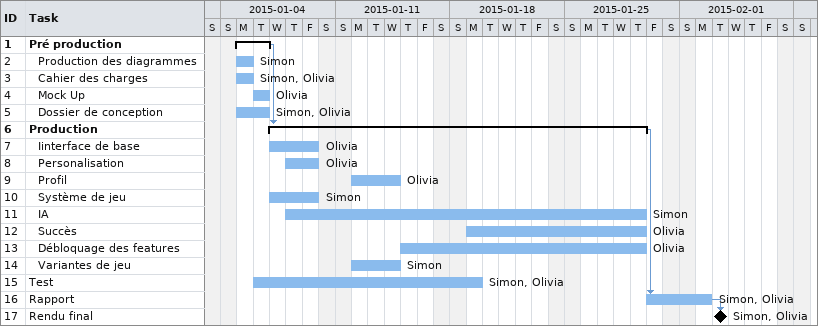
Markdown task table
| ID | Level | Task | Start | Finish | Predecessors | Resources |
|---|---|---|---|---|---|---|
| 1 | 1 | **Pré production** | 2015-01-05 | 2015-01-06 |  |  |
| 2 | 2 | Production des diagrammes | 2015-01-05 | 2015-01-05 |  | Simon |
| 3 | 2 | Cahier des charges | 2015-01-05 | 2015-01-05 |  | Simon, Olivia |
| 4 | 2 | Mock Up | 2015-01-06 | 2015-01-06 |  | Olivia |
| 5 | 2 | Dossier de conception | 2015-01-05 | 2015-01-06 |  | Simon, Olivia |
| 6 | 1 | **Production** | 2015-01-07 | 2015-01-29 | 1 |  |
| 7 | 2 | Iinterface de base | 2015-01-07 | 2015-01-09 |  | Olivia |
| 8 | 2 | Personalisation | 2015-01-08 | 2015-01-09 |  | Olivia |
| 9 | 2 | Profil | 2015-01-12 | 2015-01-14 |  | Olivia |
| 10 | 2 | Système de jeu | 2015-01-07 | 2015-01-09 |  | Simon |
| 11 | 2 | IA | 2015-01-08 | 2015-01-29 |  | Simon |
| 12 | 2 | Succès | 2015-01-19 | 2015-01-29 |  | Olivia |
| 13 | 2 | Débloquage des features | 2015-01-15 | 2015-01-29 |  | Olivia |
| 14 | 2 | Variantes de jeu | 2015-01-12 | 2015-01-14 |  | Simon |
| 15 | 1 | Test | 2015-01-06 | 2015-01-19 |  | Simon, Olivia |
| 16 | 1 | Rapport | 2015-01-30 | 2015-02-02 | 6 | Simon, Olivia |
| 17 | 1 | Rendu final (milestone) | 2015-02-03 | 2015-02-03 | 16 | Simon, Olivia |
